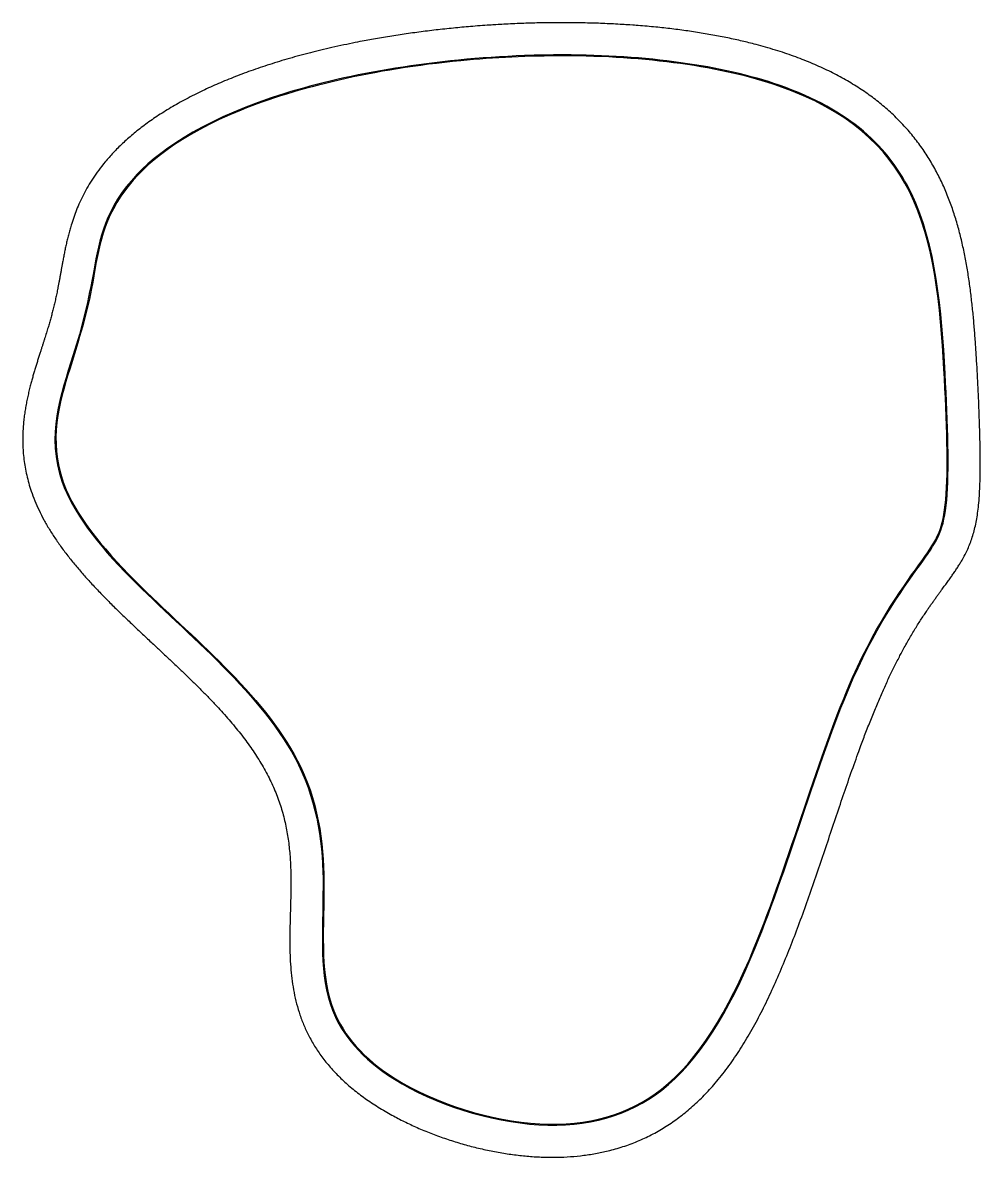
# Model space of a CAD drawing. Header units: millimetres. Extents: x 1.8 to 22, y -26.2 to -2.3.
import ezdxf

# ---------------------------------------------------------------- set-up
doc = ezdxf.new("R2010")
doc.units = ezdxf.units.MM
doc.layers.get('0').update_dxf_attribs({"linetype": 'CONTINUOUS'})

msp = doc.modelspace()

# ---------------------------------------------------------------- linework, layer by layer
msp.add_open_spline([(13.201, -2.28), (13.982, -2.281), (15.526, -2.351), (17.684, -2.673), (19.834, -3.56), (21.294, -5.306), (21.836, -7.472), (21.945, -9.73), (22.041, -11.781), (21.975, -13.151), (21.467, -13.92), (20.659, -14.859), (19.72, -16.649), (18.82, -19.451), (17.903, -22.263), (16.762, -24.564), (15.173, -25.996), (13.072, -26.45), (10.594, -25.984), (8.435, -24.839), (7.454, -23.342), (7.355, -21.697), (7.547, -20.049), (7.307, -18.467), (6.268, -16.963), (4.661, -15.498), (3.021, -14.017), (1.892, -12.51), (1.647, -11.001), (1.982, -9.717), (2.337, -8.748), (2.56, -7.888), (2.671, -6.919), (2.999, -5.768), (3.977, -4.519), (5.998, -3.343), (8.526, -2.641), (10.84, -2.346), (12.42, -2.279), (13.201, -2.28)], degree=5)
for points, knots in [([(13.2, -2.96), (14.929, -2.961), (16.563, -3.183), (17.756, -3.6), (19.254, -4.124), (20.07, -4.905), (20.546, -5.886), (21.068, -6.964), (21.184, -8.359), (21.256, -9.68), (21.315, -10.755), (21.348, -11.741), (21.29, -12.356), (21.231, -12.978), (21.114, -13.185), (20.784, -13.644), (20.428, -14.138), (19.854, -14.906), (19.318, -16.115), (18.618, -17.697), (17.987, -20.004), (17.25, -21.799), (16.694, -23.155), (16.055, -24.201), (15.278, -24.803), (14.569, -25.352), (13.715, -25.589), (12.684, -25.534), (11.646, -25.478), (10.464, -25.097), (9.636, -24.576), (8.938, -24.137), (8.534, -23.642), (8.327, -23.115), (8.042, -22.39), (8.123, -21.513), (8.129, -20.499), (8.134, -19.683), (8.025, -18.779), (7.609, -17.938), (6.874, -16.45), (5.269, -15.204), (4.076, -14.001), (3.356, -13.276), (2.839, -12.586), (2.624, -11.976), (2.277, -10.995), (2.592, -10.119), (2.85, -9.312), (3.043, -8.707), (3.183, -8.104), (3.289, -7.516), (3.413, -6.838), (3.52, -6.202), (4.206, -5.479), (4.756, -4.9), (5.752, -4.263), (7.319, -3.775), (8.686, -3.349), (10.503, -3.042), (12.379, -2.975), (12.653, -2.965), (12.927, -2.96), (13.2, -2.96)], [0, 0, 0, 0, 0.039153, 0.039153, 0.039153, 0.088346, 0.088346, 0.088346, 0.142399, 0.142399, 0.142399, 0.186405, 0.186405, 0.186405, 0.231028, 0.231028, 0.231028, 0.279089, 0.279089, 0.279089, 0.341965, 0.341965, 0.341965, 0.389441, 0.389441, 0.389441, 0.432771, 0.432771, 0.432771, 0.476401, 0.476401, 0.476401, 0.513204, 0.513204, 0.513204, 0.563837, 0.563837, 0.563837, 0.604583, 0.604583, 0.604583, 0.676715, 0.676715, 0.676715, 0.720195, 0.720195, 0.720195, 0.790146, 0.790146, 0.790146, 0.842576, 0.842576, 0.842576, 0.903081, 0.903081, 0.903081, 0.95154, 0.95154, 0.95154, 0.993824, 0.993824, 0.993824, 1, 1, 1, 1]), ([(13.2, -2.98), (14.925, -2.981), (16.555, -3.202), (17.744, -3.617), (19.215, -4.131), (20.025, -4.891), (20.502, -5.843), (21.031, -6.899), (21.157, -8.271), (21.231, -9.585), (21.293, -10.691), (21.33, -11.715), (21.271, -12.345), (21.213, -12.969), (21.1, -13.17), (20.771, -13.627), (20.417, -14.12), (19.841, -14.888), (19.305, -16.097), (18.601, -17.682), (17.968, -19.998), (17.23, -21.796), (16.676, -23.145), (16.04, -24.185), (15.271, -24.783), (14.568, -25.329), (13.724, -25.567), (12.7, -25.515), (11.667, -25.462), (10.486, -25.084), (9.659, -24.567), (8.968, -24.135), (8.564, -23.648), (8.355, -23.132), (8.068, -22.421), (8.138, -21.56), (8.148, -20.557), (8.157, -19.744), (8.061, -18.836), (7.657, -17.989), (6.971, -16.556), (5.483, -15.353), (4.299, -14.194), (3.55, -13.462), (2.971, -12.759), (2.708, -12.139), (2.33, -11.246), (2.516, -10.454), (2.745, -9.709), (2.938, -9.083), (3.129, -8.489), (3.243, -7.887), (3.376, -7.175), (3.424, -6.527), (3.956, -5.808), (4.358, -5.264), (5.1, -4.651), (6.401, -4.123), (7.569, -3.649), (9.197, -3.258), (11.033, -3.083), (11.743, -3.015), (12.477, -2.979), (13.2, -2.98)], [0, 0, 0, 0, 0.039094, 0.039094, 0.039094, 0.087477, 0.087477, 0.087477, 0.141099, 0.141099, 0.141099, 0.186197, 0.186197, 0.186197, 0.230878, 0.230878, 0.230878, 0.278948, 0.278948, 0.278948, 0.342013, 0.342013, 0.342013, 0.389338, 0.389338, 0.389338, 0.432568, 0.432568, 0.432568, 0.476191, 0.476191, 0.476191, 0.512628, 0.512628, 0.512628, 0.562877, 0.562877, 0.562877, 0.603617, 0.603617, 0.603617, 0.672583, 0.672583, 0.672583, 0.71617, 0.71617, 0.71617, 0.778989, 0.778989, 0.778989, 0.831771, 0.831771, 0.831771, 0.894118, 0.894118, 0.894118, 0.941257, 0.941257, 0.941257, 0.983614, 0.983614, 0.983614, 1, 1, 1, 1])]:
    msp.add_open_spline(points, degree=3, knots=knots)

doc.saveas('drawing.dxf')
